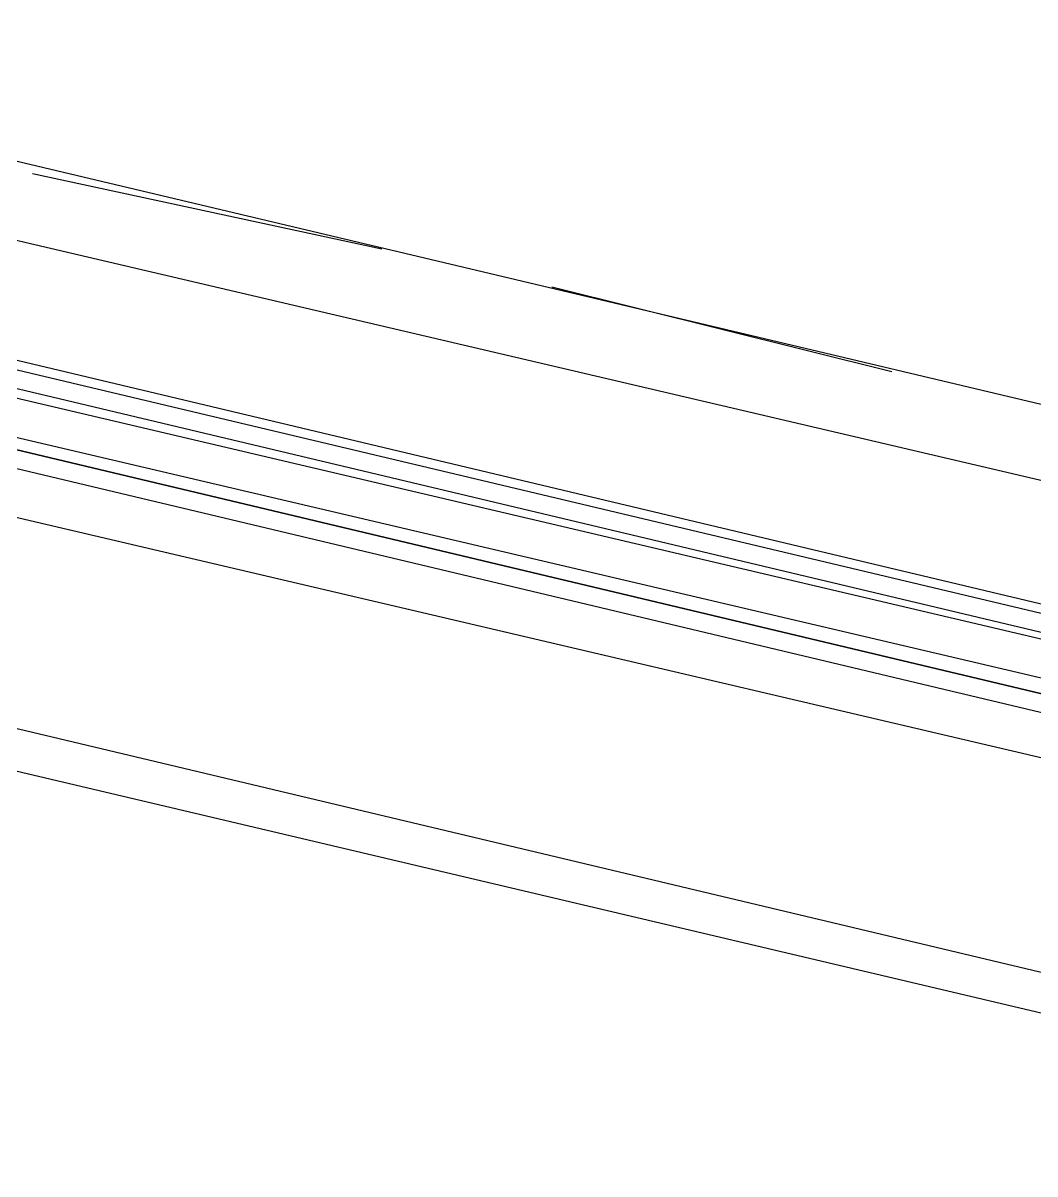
# Model space of a CAD drawing. Header units: feet. Extents: x -84 to 198, y -22 to 181.
# Drawn here: x 78.013 to 79.442, y 16.111 to 17.737 of the extents above; entities that cross this region are included whole.
import ezdxf

# ---------------------------------------------------------------- set-up
doc = ezdxf.new("R2010")
doc.units = ezdxf.units.FT
doc.layers.add('A-LINEA', color=7, linetype='CONTINUOUS')

msp = doc.modelspace()

# ---------------------------------------------------------------- linework, layer by layer
at = {"layer": 'A-LINEA'}
for p, q in [((72.7333, 17.9244), (86.3467, 14.7111)), ((86.2133, 15.5911), (77.6267, 17.6311)), ((78.0267, 17.5244), (78.52, 17.4178)), ((78, 17.4311), (81.8667, 16.5244)), ((78.76, 17.3644), (79.24, 17.2444)), ((77.96, 17.2711), (81.8267, 16.3511)), ((77.96, 17.2578), (81.8267, 16.3378)), ((77.96, 17.2311), (81.8267, 16.3111)), ((77.96, 17.2178), (81.8133, 16.3111)), ((81.7867, 16.1511), (77.92, 17.0578)), ((86.0267, 14.8311), (77.4533, 16.8711))]:
    msp.add_line(p, q, dxfattribs=at)
msp.add_lwpolyline([(77.9333, 17.1244), (81.8533, 16.1911), (81.8533, 16.2044), (81.8667, 16.2178), (81.8533, 16.2178), (77.9333, 17.1511), (81.8533, 16.2178), (81.8667, 16.2178), (81.8667, 16.2311), (81.8667, 16.2444), (77.9467, 17.1644)], dxfattribs=at)

doc.saveas('drawing.dxf')
